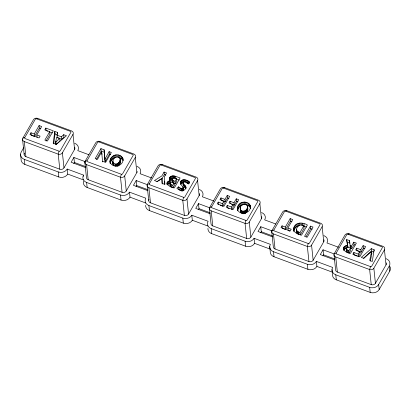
<?xml version="1.0" encoding="UTF-8"?>
<svg xmlns="http://www.w3.org/2000/svg" width="411" height="411" viewBox="0 0 411 411"><rect width="100%" height="100%" fill="white"/><g stroke="black" fill="none" stroke-linecap="round" stroke-linejoin="round"><path stroke-width="0.62" d="M170.411 180.804C162.299 182.222 170.529 187.884 174.341 187.93L180.069 177.973C177.172 177.156 173.694 174.654 170.668 176.519C169.224 177.465 168.644 179.848 170.411 180.804L170.606 182.69M109.973 161.734C109.424 154.413 121.266 152.029 123.064 159.155C123.629 166.491 111.782 168.839 109.973 161.734L110.174 163.614M237.332 208.968C236.782 201.647 248.624 199.263 250.427 206.389C250.987 213.73 239.14 216.073 237.332 208.968L237.532 210.853M296.382 229.61L296.773 230.756L298.602 231.994L298.869 234.506C292.992 232.092 298.211 221.714 303.801 225.834L304.068 228.346L300.236 235.015L299.968 232.503L303.801 225.834M296.65 232.123L296.927 230.725M54.802 131.402L53.183 143.223L56.312 144.384L66.454 135.717L63.7 134.7L61.429 136.801L61.691 139.314L57.299 137.685L57.031 135.173L57.555 132.424L54.802 131.402L55.064 133.914L53.702 143.871M113.909 163.486C117.957 166.547 123.331 157.911 117.721 156.879C113.282 156.298 111.052 163.378 114.176 165.998L113.909 163.486L112.83 162.134M117.31 163.778L117.572 166.291C119.293 165.325 120.649 163.29 120.464 161.271M247.52 207.257C247.967 202.32 240.255 203.846 240.24 208.115C239.772 213.037 247.504 211.506 247.52 207.257C248.383 209.661 247.103 212.353 244.93 213.53L244.668 211.018M247.782 209.769L247.617 207.987M113.097 164.647L112.881 160.876M240.502 210.627L240.661 212.405L241.534 213.237L241.267 210.725M374.092 249.708L372.315 261.473L369.72 260.512L371.595 251.08L363.884 258.349L361.295 257.389L371.292 248.67L374.092 249.708L374.226 250.967M370.321 261.129L371.863 253.592L371.292 248.67M55.911 144.729L55.644 142.216L56.6 137.212L59.744 138.379L60.006 140.891L56.364 144.302M351.523 246.112L350.157 245.603L350.424 248.116L351.79 248.624L351.523 246.112L353.784 242.182L356.347 243.132L350.465 253.371C345.096 253.222 339.255 246.559 347.675 245.331L347.937 247.843L347.542 245.531M183.214 187.442L183.085 187.991C181.801 189.543 179.689 187.77 178.605 186.841L176.853 188.187C178.955 190.416 183.578 192.009 185.561 188.824C187.729 185.972 181.703 184.282 183.496 181.914L185.428 181.909L188.485 184.03L189.61 182.068C187.555 180.188 184.179 178.857 181.595 180.429C177.331 183.825 185.171 186.512 183.347 190.504L183.018 190.874L182.756 188.361M293.552 228.752C294.559 222.068 302.804 221.945 307.402 224.992L301.515 235.231C298.499 234.095 293.264 233.001 293.552 228.752L293.819 231.265C294.297 228.495 296.542 225.947 299.408 225.598M115.691 154.824L115.953 157.336C113.025 157.778 110.924 160.439 110.292 163.203L110.03 160.691M243.05 202.063L243.317 204.575C240.384 205.012 238.282 207.673 237.65 210.437L237.388 207.925M59.79 169.209L25.893 156.648L24.311 141.574A3.144 2.6 -6 0 1 22.857 138.137L24.742 137.628L35.341 119.195A0.899 0.745 -6 0 1 36.538 118.81L70.43 131.371A0.899 0.745 -6 0 1 70.846 132.352L60.253 150.786A0.899 0.745 -6 0 1 59.05 151.171L58.203 154.135L59.79 169.209A3.144 2.6 -6 0 0 63.988 167.863L74.581 149.434A3.144 2.6 -6 0 0 74.725 147.436M85.283 162.479L85.149 161.22L87.034 160.711L97.628 142.278A0.899 0.745 -6 0 1 98.83 141.898L132.722 154.459A0.899 0.745 -6 0 1 133.138 155.44L122.54 173.874A0.899 0.745 -6 0 1 121.343 174.254L120.495 177.218L122.077 192.291A3.144 2.6 -6 0 0 126.275 190.951L136.868 172.517A3.144 2.6 -6 0 0 137.182 171.526M184.369 215.379L150.472 202.818L148.89 187.745A3.144 2.6 -6 0 1 147.436 184.308L149.321 183.799L159.92 165.366A0.899 0.745 -6 0 1 161.117 164.981L195.009 177.542A0.899 0.745 -6 0 1 195.425 178.523L184.832 196.956A0.899 0.745 -6 0 1 183.63 197.342L182.782 200.306L184.369 215.379A3.144 2.6 -6 0 0 188.567 214.033L199.16 195.605A3.144 2.6 -6 0 0 199.304 193.607M246.657 238.462L212.764 225.901L211.177 210.828A3.144 2.6 -6 0 1 209.728 207.391L211.614 206.882L222.207 188.449A0.899 0.745 -6 0 1 223.409 188.068L257.301 200.63A0.899 0.745 -6 0 1 257.718 201.611L247.119 220.044A0.899 0.745 -6 0 1 245.922 220.424L245.074 223.389L246.657 238.462A3.144 2.6 -6 0 0 250.854 237.121L261.447 218.688A3.144 2.6 -6 0 0 261.591 216.695M308.949 261.55L275.057 248.989L273.469 233.916A3.144 2.6 -6 0 1 272.02 230.479L273.906 229.97L284.499 211.537A0.899 0.745 -6 0 1 285.696 211.151L319.594 223.712A0.899 0.745 -6 0 1 320.005 224.694L309.411 243.127A0.899 0.745 -6 0 1 308.214 243.512L307.361 246.477L308.949 261.55A3.144 2.6 -6 0 0 313.146 260.209L323.74 241.776A3.144 2.6 -6 0 0 323.883 239.777M371.236 284.633L337.344 272.072L335.756 256.998A3.144 2.6 -6 0 1 334.307 253.561L336.193 253.053L346.786 234.619A0.899 0.745 -6 0 1 347.989 234.239L381.881 246.8A0.899 0.745 -6 0 1 382.297 247.782L371.698 266.215A0.899 0.745 -6 0 1 370.501 266.595L369.653 269.559L371.236 284.633A3.144 2.6 -6 0 0 375.433 283.292L386.027 264.859A3.144 2.6 -6 0 0 386.17 262.86M169.923 183.491L170.637 184.385L170.904 186.897L170.19 186.003L170.082 182.957L171.048 182.248L174.115 183.059L174.377 185.577L173.103 187.791L172.841 185.274L174.115 183.059M170.19 186.003L170.082 182.957M171.968 179.386L172.404 182.433C170.529 178.698 173.468 176.694 176.571 178.79L176.833 181.302L175.343 183.897L174.31 183.517M172.235 181.898L172.147 178.795M346.278 248.789L346.488 249.369L348.143 250.356L348.405 252.868C344.351 251.763 346.309 244.72 350.511 247.874L350.773 250.391L349.18 253.155L348.918 250.643L350.511 247.874M185.613 186.24L185.875 188.752L183.28 185.433L183.121 182.335M343.786 250.469L344.767 248.917L346.709 247.961L346.447 245.449M109.126 151.649L109.393 154.161L105.144 161.718L104.882 159.206L109.126 151.649L111.355 152.476L105.637 162.422L102.493 161.261M101.933 154.428L101.666 151.916L97.448 159.391L95.203 158.559L100.921 148.612L104.091 149.784L105.144 161.718M22.857 138.137L33.455 119.704A3.144 2.6 -6 0 1 37.653 118.363L71.545 130.924A3.144 2.6 -6 0 1 72.999 134.356L74.581 149.434M34.262 133.976L30.989 132.763L29.957 134.567L39.06 137.937L40.093 136.139L36.82 134.926L41.65 126.526L39.091 125.581L34.262 133.976L34.529 136.493L39.358 128.093L39.091 125.581M23.71 147.677L21.218 152.013A6.74 5.574 -6 0 0 24.326 159.376L24.855 164.4L58.747 176.961A6.74 5.574 -6 0 0 67.743 174.084L83.454 179.91M49.7 131.679L44.866 140.089L47.419 141.04L53.281 130.837L45.837 128.078L44.809 129.866L49.7 131.679L49.962 134.191L46.037 141.024M63.988 167.863L62.4 152.789L72.999 134.356M85.519 161.77L73.882 157.454L71.139 162.237L85.683 167.626M73.8 163.542L74.412 162.479L73.882 157.454M96.421 159.411L101.188 151.125L100.921 148.612M126.275 190.951L124.692 175.877L135.286 157.444A3.144 2.6 -6 0 0 133.837 154.007L99.94 141.446A3.144 2.6 -6 0 0 95.742 142.787L85.149 161.22A3.144 2.6 -6 0 0 86.598 164.657L88.185 179.73L122.077 192.291M147.23 184.637L136.175 180.542L133.426 185.32L147.975 190.709M136.092 186.63L136.704 185.567L136.175 180.542M147.436 184.308L158.035 165.874A3.144 2.6 -6 0 1 162.232 164.528L196.124 177.095A3.144 2.6 -6 0 1 197.578 180.527L199.16 195.605M161.955 178.364L162.037 183.373L164.744 184.375L164.374 176.776L166.563 172.964L164.081 172.045L161.852 175.923L154.449 180.557L157.141 181.554L161.955 178.364L162.268 184.005M164.081 172.045L164.343 174.557L162.119 178.436L156.827 181.749M175.343 183.897L175.076 181.385L176.571 178.79M188.567 214.033L186.979 198.96L197.578 180.527M210.098 207.94L198.462 203.625L195.718 208.403L210.262 213.797M198.379 209.713L198.991 208.649L198.462 203.625M209.728 207.391L220.322 188.957A3.144 2.6 -6 0 1 224.519 187.616L258.416 200.178A3.144 2.6 -6 0 1 259.865 203.615L261.447 218.688M220.08 205.192L222.762 206.188L222.495 203.676L218.21 202.084L217.214 203.815L223.954 206.312L229.672 196.366L227.221 195.456L224.961 199.386L225.223 201.899L221.806 200.635M224.961 199.386L220.969 197.907L219.983 199.628L223.969 201.107L224.236 203.62L222.762 206.188M222.495 203.676L223.969 201.107M225.223 201.899L227.483 197.968L227.221 195.456M234.003 202.736L230.011 201.262L229.019 202.983L233.011 204.457L233.273 206.969L231.799 209.538L231.537 207.026L227.252 205.433L226.256 207.165L232.996 209.661L238.714 199.715L236.263 198.806L234.003 202.736L234.265 205.248L231.414 204.195M231.537 207.026L233.011 204.457M234.265 205.248L236.525 201.318L236.263 198.806M250.854 237.121L249.272 222.048L259.865 203.615M272.39 231.023L260.754 226.713L258.005 231.491L272.55 236.88M260.672 232.801L261.283 231.737L260.754 226.713M272.02 230.479L282.614 212.045A3.144 2.6 -6 0 1 286.811 210.704L320.703 223.265A3.144 2.6 -6 0 1 322.157 226.697L323.74 241.776M282.044 225.824L281.006 227.632L290.145 231.018L291.183 229.215L287.9 227.992L292.745 219.561L290.176 218.611L285.332 227.042L285.594 229.554L282.306 228.336L282.044 225.824L285.332 227.042M285.594 229.554L290.443 221.123L290.176 218.611M310.449 226.122L304.561 236.361L307.13 237.311L313.012 227.072L310.449 226.122L310.711 228.634L306.067 236.721M313.146 260.209L311.564 245.131L322.157 226.697M334.102 253.895L323.046 249.796L320.297 254.579L334.842 259.968M322.964 255.883L323.575 254.82L323.046 249.796M334.307 253.561L344.901 235.128A3.144 2.6 -6 0 1 349.098 233.787L382.995 246.348A3.144 2.6 -6 0 1 384.444 249.785L386.027 264.859M351.79 248.624L354.046 244.694L353.784 242.182M356.697 248.172L355.679 249.945L359.784 251.465L360.046 253.977L358.531 256.618L358.269 254.106L353.856 252.472L352.833 254.25L359.769 256.824L365.656 246.585L363.129 245.644L360.801 249.693L361.069 252.205L356.959 250.684L356.697 248.172L360.801 249.693M358.269 254.106L359.784 251.465M361.069 252.205L363.396 248.157L363.129 245.644M375.433 283.292L373.851 268.219L384.444 249.785M331.996 269.57L332.525 274.594A6.74 5.574 -6 0 0 336.301 279.829L370.193 292.391A6.74 5.574 -6 0 0 379.189 289.514L378.659 284.489L389.258 266.056A6.74 5.574 -6 0 0 386.145 258.694M379.189 289.514L389.782 271.08A6.74 5.574 -6 0 0 390.09 266.801M172.065 175.934L172.332 178.446L170.93 179.032L169.943 180.136L169.676 177.624M184.071 182.232L181.857 182.941L180.876 184.041L180.614 181.528M169.538 180.763L169.8 183.275L168.217 184.03L167.621 184.796L167.359 182.284M55.644 142.216L59.744 138.379M61.691 139.314L63.962 137.212L63.7 134.7M363.463 258.242L371.559 251.183L373.794 252.015M36.538 118.81L37.653 118.363M98.83 141.898L99.94 141.446M161.117 164.981L162.232 164.528M223.409 188.068L224.519 187.616M285.696 211.151L286.811 210.704M347.989 234.239L349.098 233.787M122.853 158.184L123.12 160.696L121.928 159.047L118.409 157.444L118.147 154.932M250.479 207.935L249.292 206.286L245.773 204.678L245.506 202.166M302.676 225.757L306.524 227.083M188.31 181.04L188.577 183.553L185.89 182.438L185.628 179.926M349.525 240.605L349.792 243.117L346.941 242.064L346.678 239.551L349.525 240.605L350.342 247.494M290.443 221.123L291.985 221.693M310.711 228.634L312.252 229.204M354.046 244.694L355.073 245.074M363.396 248.157L364.911 248.722M39.358 128.093L40.889 128.658M47.82 131.227L46.099 130.59L45.837 128.078M49.536 131.864L52.403 132.928M55.064 133.914L57.268 134.731M101.188 151.125L104.358 152.296M109.393 154.161L110.502 154.577M164.343 174.557L165.833 175.112M179.232 180.075L175.929 178.852L175.661 176.34M227.483 197.968L228.958 198.513M236.525 201.318L237.995 201.863M57.031 135.173L61.429 136.801M172.137 179.92L175.076 181.385M170.637 184.385L172.841 185.274M298.602 231.994L299.968 232.503M348.143 250.356L348.918 250.643M88.863 154.726L77.807 150.626A6.74 5.574 -6 0 0 74.699 143.264M151.736 178.025L140.1 173.714A6.74 5.574 -6 0 0 136.991 166.352M214.023 201.113L202.387 196.797A6.74 5.574 -6 0 0 199.278 189.435M275.73 223.98L264.679 219.885A6.74 5.574 -6 0 0 261.566 212.523M338.602 247.283L326.971 242.973A6.74 5.574 -6 0 0 323.858 235.606M33.985 136.288L31.257 135.276L30.989 132.763M172.666 187.627L171.793 187.303L171.526 184.791M229.122 208.541L227.514 207.945L227.252 205.433M289.806 231.116L288.162 230.504L287.9 227.992M354.667 255.19L357.426 256.212M59.05 151.171L25.158 138.61A0.899 0.745 -6 0 1 24.742 137.628M121.343 174.254L87.451 161.693A0.899 0.745 -6 0 1 87.034 160.711M183.63 197.342L149.738 184.78A0.899 0.745 -6 0 1 149.321 183.799M245.922 220.424L212.03 207.863A0.899 0.745 -6 0 1 211.614 206.882M308.214 243.512L274.317 230.951A0.899 0.745 -6 0 1 273.906 229.97M370.501 266.595L336.609 254.034A0.899 0.745 -6 0 1 336.193 253.053M24.311 141.574L58.203 154.135A3.144 2.6 -6 0 0 62.4 152.789M86.598 164.657L120.495 177.218A3.144 2.6 -6 0 0 124.692 175.877M148.89 187.745L182.782 200.306A3.144 2.6 -6 0 0 186.979 198.96M211.177 210.828L245.074 223.389A3.144 2.6 -6 0 0 249.272 222.048M273.469 233.916L307.361 246.477A3.144 2.6 -6 0 0 311.564 245.131M335.756 256.998L369.653 269.559A3.144 2.6 -6 0 0 373.851 268.219M74.412 162.479L85.467 166.578M136.704 185.567L147.76 189.661M198.991 208.649L210.047 212.749M261.283 231.737L272.334 235.832M323.575 254.82L334.626 258.92M24.326 159.376L58.218 171.937A6.74 5.574 -6 0 0 67.214 169.06L83.505 175.101A6.74 5.574 -6 0 0 86.613 182.463L87.142 187.488L121.034 200.049A6.74 5.574 -6 0 0 130.03 197.172L145.741 202.993M86.613 182.463L120.51 195.025A6.74 5.574 -6 0 0 129.501 192.148L145.792 198.184A6.74 5.574 -6 0 0 148.905 205.546L149.434 210.571L183.327 223.132A6.74 5.574 -6 0 0 192.322 220.255L208.033 226.081M148.905 205.546L182.797 218.107A6.74 5.574 -6 0 0 191.793 215.23L208.084 221.272A6.74 5.574 -6 0 0 211.192 228.634L211.722 233.659L245.614 246.22A6.74 5.574 -6 0 0 254.609 243.343L270.32 249.164M211.192 228.634L245.084 241.195A6.74 5.574 -6 0 0 254.08 238.318L270.376 244.355A6.74 5.574 -6 0 0 273.485 251.717L274.014 256.741L307.906 269.303A6.74 5.574 -6 0 0 316.902 266.426L332.026 272.036M273.485 251.717L307.377 264.278A6.74 5.574 -6 0 0 316.372 261.401L332.663 267.443A6.735 5.574 -6 0 0 335.772 274.8L336.301 279.829M335.772 274.805L369.664 287.366A6.74 5.574 -6 0 0 378.659 284.489M183.224 189.373L183.476 189.954M346.545 251.301L346.596 251.604M346.678 239.551L347.675 245.331M347.043 242.639L347.341 244.375M389.258 266.056L389.782 271.08M371.282 252.169L371.549 254.681M369.664 287.366L370.193 292.391M353.856 252.472L354.118 254.984M347.105 249.878L347.372 252.39M346.488 248.11L346.684 249.996M346.488 249.369L346.75 251.881M345.379 245.814L345.641 248.326M344.5 246.405L344.767 248.917M343.863 247.206L344.13 249.718M343.524 247.956L343.719 249.842M343.385 248.665L343.514 249.924M333.994 254.558L335.582 269.631A3.144 2.6 -6 0 0 337.344 272.072M316.372 261.401L316.902 266.426M303.97 223.723L304.238 226.235M307.377 264.278L307.906 269.303M302.414 223.245L302.609 225.13M300.944 223.009L301.212 225.521M299.573 223.009L299.835 225.521M298.288 223.245L298.556 225.757M297.112 223.718L297.379 226.23M297.826 231.645L298.088 234.157M297.215 231.234L297.482 233.746M296.069 224.416L296.331 226.929M296.773 230.756L297.035 233.268M296.495 230.211L296.757 232.729M295.149 225.336L295.411 227.848M294.358 226.487L294.62 228.999M293.814 227.648L294.081 230.16M293.572 229.8L293.706 231.059M271.707 231.47L273.294 246.543A3.144 2.6 -6 0 0 275.057 248.989M269.708 246.487L270.238 251.511A6.746 5.579 -6 0 0 274.014 256.747M254.08 238.318L254.609 243.343M250.217 205.423L250.505 208.696M249.744 204.544L250.011 207.057M249.025 203.774L249.292 206.286M248.054 203.111L248.316 205.623M247.561 205.998L247.879 209.107M247.355 205.474L247.484 206.728M246.826 202.556L247.093 205.068M247.268 207.987L247.535 210.499M246.867 208.783L247.129 211.295M246.369 209.548L246.636 212.061M245.84 210.175L246.102 212.687M245.269 210.663L245.537 213.175M244.247 202.001L244.514 204.514M244.031 211.228L244.293 213.746M243.363 211.305L243.625 213.818M241.915 202.346L242.177 204.858M242.665 211.239L242.927 213.751M241.935 211.033L242.197 213.545M245.084 241.195L245.614 246.22M240.861 202.844L241.123 205.356M240.492 207.38L240.625 208.634M240.759 210.345L241.021 212.857M239.901 203.553L240.168 206.065M240.24 208.115L240.661 212.405M240.137 208.778L240.456 211.881M239.043 204.473L239.31 206.985M238.282 205.603L238.55 208.115M237.702 206.805L237.969 209.317M230.011 201.262L230.273 203.774M220.969 197.907L221.236 200.419M218.21 202.084L218.472 204.596M209.415 208.387L211.002 223.461A3.144 2.6 -6 0 0 212.764 225.901M189.009 181.528L189.209 183.414M191.793 215.23L192.322 220.255M187.514 180.609L187.781 183.121M186.62 180.234L186.887 182.746M185.849 186.846L185.983 188.104M184.688 179.756L184.888 181.636M185.171 185.587L185.433 188.099M184.467 184.816L184.729 187.329M183.809 179.72L184.01 181.605M182.987 179.828L183.249 182.34M183.332 183.578L183.599 186.091M183.008 182.628L183.275 185.14M183.013 182.921L183.28 185.433M182.237 180.064L182.505 182.582M182.962 186.861L183.347 190.504M181.595 180.429L181.857 182.941M182.284 188.577L182.551 191.089M181.051 180.917L181.318 183.429M181.703 188.618L181.97 191.13M181.035 188.454L181.302 190.966M180.249 182.484L180.45 184.364M179.905 187.878L180.167 190.391L178.867 189.353L178.605 186.841M182.797 218.107L183.327 223.132M174.69 176.036L174.952 178.549M173.766 175.867L174.028 178.379M173.529 180.814L173.796 183.327M172.892 175.831L173.154 178.343M172.661 180.398L172.923 182.91M171.315 176.16L171.577 178.672M170.668 176.519L170.93 179.032M170.118 177.007L170.385 179.52M170.113 183.958L170.375 186.471M169.306 178.533L169.502 180.419M168.7 181.004L168.967 183.517M167.95 181.518L168.217 184.03M167.077 182.926L167.277 184.811M166.989 183.527L167.123 184.786M147.128 185.299L148.71 200.373M135.286 157.444L136.868 172.517M129.501 192.148L130.03 197.172M122.386 157.305L122.653 159.817M121.666 156.534L121.928 159.047M120.695 155.872L120.957 158.384M120.202 158.759L120.521 161.867M120.161 160.018L120.423 162.53M119.467 155.317L119.729 157.829M119.909 160.747L120.171 163.259M119.509 161.549L119.771 164.061M119.01 162.314L119.272 164.826M118.476 162.941L118.743 165.453M117.911 163.429L118.173 165.941M116.888 154.767L117.15 157.279M120.51 195.025L121.034 200.049M116.667 163.994L116.935 166.506M116 164.066L116.2 165.952M114.556 155.106L114.818 157.619M115.301 164.004L115.568 166.517M113.498 155.61L113.765 158.122M113.395 163.105L113.662 165.618M112.542 156.319L112.804 158.831M113.035 162.653L113.302 165.165M112.778 161.538L113.04 164.051M111.684 157.238L111.946 159.751M110.924 158.369L111.191 160.881M110.343 159.566L110.61 162.078M84.836 162.217L86.423 177.29A3.144 2.6 -6 0 0 88.185 179.73M83.505 175.101L83.639 176.355M67.214 169.06L67.743 174.084M57.555 132.424L57.684 133.678M55.824 141.451L56.086 143.963M58.218 171.937L58.747 176.961M36.82 134.926L37.082 137.438M22.548 139.129L24.131 154.202M20.55 154.146L21.079 159.17A6.74 5.574 -6 0 0 24.855 164.4M101.666 151.916L102.591 161.903M104.091 149.784L104.882 159.206M164.729 181.184L164.883 184.354M211.722 233.659A6.74 5.574 -6 0 1 207.945 228.424M87.142 187.488A6.74 5.574 -6 0 1 83.577 181.164M150.472 202.818A3.144 2.6 -6 0 1 149.023 199.381M149.434 210.571A6.74 5.574 -6 0 1 145.658 205.341M25.893 156.648A3.144 2.6 -6 0 1 24.444 153.211"/></g></svg>
